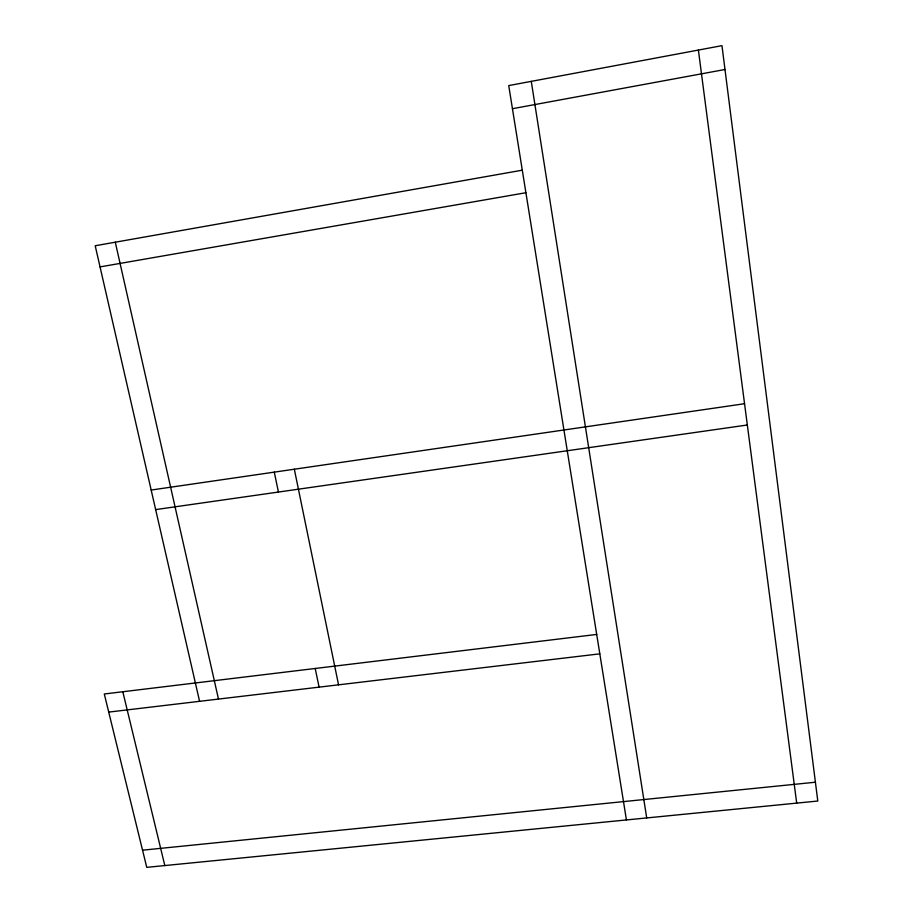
<?xml version="1.0" encoding="UTF-8"?>
<svg xmlns="http://www.w3.org/2000/svg" width="913" height="913" viewBox="0 0 913 913"><rect width="100%" height="100%" fill="white"/><g stroke="black" fill="none" stroke-linecap="round" stroke-linejoin="round"><path stroke-width="1.37" d="M512.444 108.704L724.99 69.502M522.293 170.183L95.203 245.757L199.582 701.31M100.042 266.904L525.911 192.723M151.17 490.041L744.563 403.717M155.655 509.602L747.336 425.002M596.703 634.432L104.287 693.983L146.753 867.35L817.797 801.032L721.966 45.65L508.735 85.582L626.432 819.954M108.727 712.094L599.807 653.845M142.554 850.186L815.412 782.224M122.81 691.746L164.819 865.57M115.289 242.207L218.481 699.073M274.277 472.135L278.431 492.05M315.202 668.476L319.094 687.135M294.328 469.214L338.552 684.83M531.275 81.36L646.712 817.945M698.388 50.067L796.695 803.12"/></g></svg>
